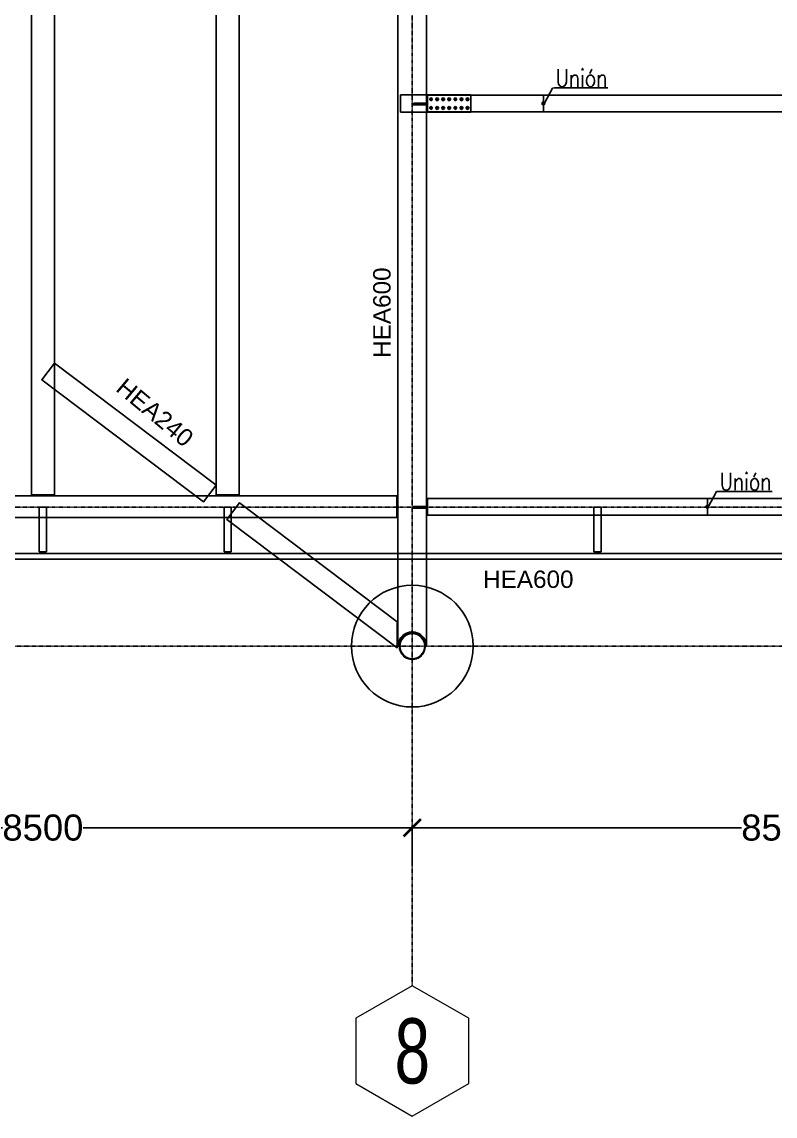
# Model space of a CAD drawing. Header units: millimetres. Extents: x -12345 to 95575, y -11225 to 31862.
# Drawn here: x 12509 to 21174, y -5407 to 7182 of the extents above; entities that cross this region are included whole.
import ezdxf
from ezdxf.enums import TextEntityAlignment as Align

# ---------------------------------------------------------------- set-up
doc = ezdxf.new("R2010")
doc.units = ezdxf.units.MM
doc.header["$LTSCALE"] = 0.95
doc.linetypes.add('DXK_LINE_DOT3', pattern=[5.9187, 2.979, -0.9799, 0.9799, -0.9799])
for name, color, linetype, lineweight in [('0-1', 250, 'Continuous', 5), ('E_COLUMNAS', 1, 'Continuous', 18), ('E_COLUMNAS-1', 1, 'Continuous', 25), ('E_TEXTO', 3, 'Continuous', 9), ('E_VIGAS-1', 31, 'Continuous', 25), ('E_VIGAS-2', 252, 'Continuous', 25), ('HCB_EJES', 1, 'DXK_LINE_DOT3', 9)]:
    doc.layers.add(name, color=color, linetype=linetype, lineweight=lineweight)
for name, color, linetype in [('COTAS', 8, 'Continuous'), ('HCB-EJES', 1, 'Continuous'), ('HCB-ROTULOS', 2, 'Continuous'), ('HCB_PLATINA', 4, 'Continuous'), ('HCB_VIGAS', 4, 'Continuous'), ('UNIÒN', 6, 'Continuous')]:
    doc.layers.add(name, color=color, linetype=linetype)
doc.styles.add('CNI_COTAS', font='romans.shx', dxfattribs={"width": 0.8})
doc.styles.add('VERDANA', font='arial.ttf')
doc.dimstyles.new('1.125', dxfattribs={"dimscale": 0, "dimtxt": 300, "dimasz": 200, "dimexe": 4, "dimexo": 4, "dimgap": 15, "dimtad": 0, "dimdec": 0, "dimzin": 4, "dimdsep": 46, "dimtxsty": 'VERDANA', "dimblk": 'ARCHTICK', "dimcen": -10, "dimclrd": 256, "dimclrt": 3, "dimadec": 0, "dimazin": 0, "dimtfac": 1, "dimtdec": 0, "dimtmove": 2, "dimatfit": 0, "dimldrblk": 'OBLIQUE', "dimfxl": 0.05, "dimtolj": 1, "dimtzin": 0, "dimarcsym": 0})
doc.dimstyles.new('UNIÒN', dxfattribs={"dimscale": 0, "dimtxt": 200, "dimasz": 60, "dimexe": 4, "dimexo": 4, "dimgap": 15, "dimtad": 1, "dimdec": 0, "dimzin": 4, "dimdsep": 46, "dimtxsty": 'CNI_COTAS', "dimcen": -0.09, "dimclrd": 6, "dimclrt": 3, "dimadec": 0, "dimazin": 0, "dimtfac": 1, "dimtdec": 0, "dimtmove": 2, "dimatfit": 0, "dimfxl": 0.05, "dimtolj": 1, "dimtzin": 0, "dimarcsym": 0})

# ---------------------------------------------------------------- blocks, each defined once
blk = doc.blocks.new('EST_SFM_VIGA-METALICA-SECCION-C - EST_SFM_VIGA-METALICA-UPN160-1509776-_14_00m_N_E_-NIVEL-4 DOC')
at = {"layer": 'E_VIGAS-1'}
for p, q in [((44.822, 0.047), (-44.831, 0.047)), ((-44.831, -0.018), (44.822, -0.018))]:
    blk.add_line(p, q, dxfattribs=at)
blk = doc.blocks.new('DCTIB_CNI_EST_MOD-1A-FAC_0001_rvt-1-_14_00m_N_E_-NIVEL-4 DOC')
at = {"layer": 'E_VIGAS-1'}
for p, q in [((-69.953, 142.261), (-69.871, 142.261)), ((-69.953, 141.749), (-69.953, 142.261)), ((-69.871, 141.749), (-69.871, 142.261)), ((-67.828, 142.261), (-67.746, 142.261)), ((-67.828, 141.749), (-67.828, 142.261)), ((-67.746, 141.749), (-67.746, 142.261)), ((-63.573, 142.261), (-63.491, 142.261)), ((-63.573, 141.749), (-63.573, 142.261)), ((-63.491, 141.749), (-63.491, 142.261)), ((-69.871, 141.749), (-69.953, 141.749)), ((-69.953, 141.748), (-69.953, 141.749)), ((-69.953, 141.749), (-69.871, 141.749)), ((-69.925, 141.748), (-69.953, 141.748)), ((-69.914, 141.743), (-69.914, 141.748)), ((-69.914, 141.729), (-69.914, 141.743)), ((-69.909, 141.748), (-69.909, 141.743)), ((-69.909, 141.743), (-69.909, 141.729)), ((-69.871, 141.748), (-69.899, 141.748)), ((-69.871, 141.749), (-69.871, 141.748)), ((-67.746, 141.749), (-67.828, 141.749)), ((-67.828, 141.748), (-67.828, 141.749)), ((-67.828, 141.749), (-67.746, 141.749)), ((-67.8, 141.748), (-67.828, 141.748)), ((-67.789, 141.743), (-67.789, 141.748)), ((-67.789, 141.729), (-67.789, 141.743)), ((-67.784, 141.748), (-67.784, 141.743)), ((-67.784, 141.743), (-67.784, 141.729)), ((-67.746, 141.748), (-67.774, 141.748)), ((-67.746, 141.749), (-67.746, 141.748)), ((-63.491, 141.749), (-63.573, 141.749)), ((-63.573, 141.748), (-63.573, 141.749)), ((-63.573, 141.749), (-63.491, 141.749)), ((-63.545, 141.748), (-63.573, 141.748)), ((-63.535, 141.743), (-63.535, 141.748)), ((-63.535, 141.729), (-63.535, 141.743)), ((-63.53, 141.748), (-63.53, 141.743)), ((-63.53, 141.743), (-63.53, 141.729)), ((-63.491, 141.748), (-63.519, 141.748)), ((-63.491, 141.749), (-63.491, 141.748))]:
    blk.add_line(p, q, dxfattribs=at)
for points, knots in [([(-69.925, 141.748), (-69.924, 141.748), (-69.923, 141.748), (-69.92, 141.748), (-69.918, 141.747), (-69.916, 141.747), (-69.915, 141.745), (-69.914, 141.744), (-69.914, 141.743)], [0, 0, 0, 0, 0.142857, 0.285714, 0.428571, 0.571429, 0.785714, 1, 1, 1, 1]), ([(-69.914, 141.743), (-69.914, 141.744), (-69.915, 141.745), (-69.916, 141.747), (-69.918, 141.747), (-69.919, 141.748), (-69.92, 141.748), (-69.922, 141.748), (-69.924, 141.748), (-69.925, 141.748)], [0, 0, 0, 0, 0.285714, 0.428571, 0.571429, 0.678571, 0.732143, 0.785714, 1, 1, 1, 1]), ([(-69.899, 141.748), (-69.9, 141.748), (-69.901, 141.748), (-69.904, 141.748), (-69.906, 141.747), (-69.908, 141.747), (-69.909, 141.745), (-69.909, 141.744), (-69.909, 141.743)], [0, 0, 0, 0, 0.142857, 0.285714, 0.428571, 0.571429, 0.785714, 1, 1, 1, 1]), ([(-69.909, 141.743), (-69.909, 141.744), (-69.909, 141.745), (-69.907, 141.747), (-69.906, 141.747), (-69.904, 141.748), (-69.903, 141.748), (-69.902, 141.748), (-69.9, 141.748), (-69.899, 141.748)], [0, 0, 0, 0, 0.285714, 0.428571, 0.571429, 0.678571, 0.732143, 0.785714, 1, 1, 1, 1]), ([(-67.8, 141.748), (-67.799, 141.748), (-67.798, 141.748), (-67.795, 141.748), (-67.793, 141.747), (-67.791, 141.747), (-67.79, 141.745), (-67.789, 141.744), (-67.789, 141.743)], [0, 0, 0, 0, 0.142857, 0.285714, 0.428571, 0.571429, 0.785714, 1, 1, 1, 1]), ([(-67.789, 141.743), (-67.789, 141.744), (-67.79, 141.745), (-67.791, 141.747), (-67.793, 141.747), (-67.794, 141.748), (-67.795, 141.748), (-67.797, 141.748), (-67.799, 141.748), (-67.8, 141.748)], [0, 0, 0, 0, 0.285714, 0.428571, 0.571429, 0.678571, 0.732143, 0.785714, 1, 1, 1, 1]), ([(-67.774, 141.748), (-67.775, 141.748), (-67.776, 141.748), (-67.779, 141.748), (-67.781, 141.747), (-67.783, 141.747), (-67.784, 141.745), (-67.784, 141.744), (-67.784, 141.743)], [0, 0, 0, 0, 0.142857, 0.285714, 0.428571, 0.571429, 0.785714, 1, 1, 1, 1]), ([(-67.784, 141.743), (-67.784, 141.744), (-67.784, 141.745), (-67.782, 141.747), (-67.781, 141.747), (-67.779, 141.748), (-67.778, 141.748), (-67.777, 141.748), (-67.775, 141.748), (-67.774, 141.748)], [0, 0, 0, 0, 0.285714, 0.428571, 0.571429, 0.678571, 0.732143, 0.785714, 1, 1, 1, 1]), ([(-63.545, 141.748), (-63.544, 141.748), (-63.543, 141.748), (-63.54, 141.748), (-63.538, 141.747), (-63.536, 141.747), (-63.535, 141.745), (-63.535, 141.744), (-63.535, 141.743)], [0, 0, 0, 0, 0.142857, 0.285714, 0.428571, 0.571429, 0.785714, 1, 1, 1, 1]), ([(-63.535, 141.743), (-63.535, 141.744), (-63.535, 141.745), (-63.537, 141.747), (-63.538, 141.747), (-63.54, 141.748), (-63.541, 141.748), (-63.542, 141.748), (-63.544, 141.748), (-63.545, 141.748)], [0, 0, 0, 0, 0.285714, 0.428571, 0.571429, 0.678571, 0.732143, 0.785714, 1, 1, 1, 1]), ([(-63.519, 141.748), (-63.52, 141.748), (-63.521, 141.748), (-63.524, 141.748), (-63.526, 141.747), (-63.528, 141.747), (-63.529, 141.745), (-63.53, 141.744), (-63.53, 141.743)], [0, 0, 0, 0, 0.142857, 0.285714, 0.428571, 0.571429, 0.785714, 1, 1, 1, 1]), ([(-63.53, 141.743), (-63.53, 141.744), (-63.529, 141.745), (-63.528, 141.747), (-63.526, 141.747), (-63.525, 141.748), (-63.524, 141.748), (-63.522, 141.748), (-63.52, 141.748), (-63.519, 141.748)], [0, 0, 0, 0, 0.285714, 0.428571, 0.571429, 0.678571, 0.732143, 0.785714, 1, 1, 1, 1])]:
    blk.add_open_spline(points, degree=3, knots=knots, dxfattribs=at)
blk.add_blockref('EST_SFM_VIGA-METALICA-SECCION-C - EST_SFM_VIGA-METALICA-UPN160-1509776-_14_00m_N_E_-NIVEL-4 DOC', (-41.042, 141.682), dxfattribs=at)
blk = doc.blocks.new('EST_SFM_VIGA-METALICA-SECCION-H - EST_SFM_VIGA-METALICA_ARMADA250x1130x25x13-2650125-_14_00m_N_E_-NIVEL-4 DOC')
at = {"layer": 'E_VIGAS-2'}
for p, q in [((-4.0723, -0.125), (-4.0723, 0.125)), ((-4.0723, 0.125), (4.0341, 0.125)), ((4.0341, 0.125), (4.0341, -0.125)), ((-4.0723, -0.125), (4.0341, -0.125))]:
    blk.add_line(p, q, dxfattribs=at)
blk = doc.blocks.new('Part-102891108-2994 - 1511')
at = {"color": 253, "linetype": 'Continuous'}
for p, q in [((30440, 16352), (29633, 16352)), ((29633, 16352), (29633, 16152)), ((30440, 16152), (30440, 16352)), ((29633, 16152), (30440, 16152))]:
    blk.add_line(p, q, dxfattribs=at)
blk = doc.blocks.new('Bolt-102891108-2995 - 1511')
at = {"color": 253, "linetype": 'Continuous'}
for p, q in [((29968, 16311), (29983, 16320)), ((29968, 16294), (29968, 16311)), ((29983, 16285), (29968, 16294)), ((29983, 16320), (29998, 16311)), ((29998, 16294), (29983, 16285)), ((29998, 16311), (29998, 16294)), ((30038, 16311), (30053, 16320)), ((30038, 16294), (30038, 16311)), ((30053, 16285), (30038, 16294)), ((30053, 16320), (30068, 16311)), ((30068, 16294), (30053, 16285)), ((30068, 16311), (30068, 16294)), ((30108, 16311), (30123, 16320)), ((30108, 16294), (30108, 16311)), ((30123, 16285), (30108, 16294)), ((30123, 16320), (30138, 16311)), ((30138, 16294), (30123, 16285)), ((30138, 16311), (30138, 16294)), ((30178, 16311), (30193, 16320)), ((30178, 16294), (30178, 16311)), ((30193, 16285), (30178, 16294)), ((30193, 16320), (30208, 16311)), ((30208, 16294), (30193, 16285)), ((30208, 16311), (30208, 16294)), ((30248, 16311), (30263, 16320)), ((30248, 16294), (30248, 16311)), ((30263, 16285), (30248, 16294)), ((30263, 16320), (30278, 16311)), ((30278, 16294), (30263, 16285)), ((30278, 16311), (30278, 16294)), ((30318, 16311), (30333, 16320)), ((30318, 16294), (30318, 16311)), ((30333, 16285), (30318, 16294)), ((30333, 16320), (30348, 16311)), ((30348, 16294), (30333, 16285)), ((30348, 16311), (30348, 16294)), ((30388, 16311), (30403, 16320)), ((30388, 16294), (30388, 16311)), ((30403, 16285), (30388, 16294)), ((30403, 16320), (30418, 16311)), ((30418, 16294), (30403, 16285)), ((30418, 16311), (30418, 16294)), ((29968, 16211), (29983, 16220)), ((29968, 16194), (29968, 16211)), ((29983, 16185), (29968, 16194)), ((29983, 16220), (29998, 16211)), ((29998, 16194), (29983, 16185)), ((29998, 16211), (29998, 16194)), ((30038, 16211), (30053, 16220)), ((30038, 16194), (30038, 16211)), ((30053, 16185), (30038, 16194)), ((30053, 16220), (30068, 16211)), ((30068, 16194), (30053, 16185)), ((30068, 16211), (30068, 16194)), ((30108, 16211), (30123, 16220)), ((30108, 16194), (30108, 16211)), ((30123, 16185), (30108, 16194)), ((30123, 16220), (30138, 16211)), ((30138, 16194), (30123, 16185)), ((30138, 16211), (30138, 16194)), ((30178, 16211), (30193, 16220)), ((30178, 16194), (30178, 16211)), ((30193, 16185), (30178, 16194)), ((30193, 16220), (30208, 16211)), ((30208, 16194), (30193, 16185)), ((30208, 16211), (30208, 16194)), ((30248, 16211), (30263, 16220)), ((30248, 16194), (30248, 16211)), ((30263, 16185), (30248, 16194)), ((30263, 16220), (30278, 16211)), ((30278, 16194), (30263, 16185)), ((30278, 16211), (30278, 16194)), ((30318, 16211), (30333, 16220)), ((30318, 16194), (30318, 16211)), ((30333, 16185), (30318, 16194)), ((30333, 16220), (30348, 16211)), ((30348, 16194), (30333, 16185)), ((30348, 16211), (30348, 16194)), ((30388, 16211), (30403, 16220)), ((30388, 16194), (30388, 16211)), ((30403, 16185), (30388, 16194)), ((30403, 16220), (30418, 16211)), ((30418, 16194), (30403, 16185)), ((30418, 16211), (30418, 16194))]:
    blk.add_line(p, q, dxfattribs=at)
for centre, radius, start, end in [((29983, 16302), 11, 17.9998, 197.9998), ((29983, 16302), 11, 197.9998, 17.9998), ((29983, 16302), 10, 89.9998, 269.9998), ((29983, 16302), 10, 269.9998, 89.9998), ((30053, 16302), 11, 17.9998, 197.9998), ((30053, 16302), 11, 197.9998, 17.9998), ((30053, 16302), 10, 89.9998, 269.9998), ((30053, 16302), 10, 269.9998, 89.9998), ((30123, 16302), 11, 17.9998, 197.9998), ((30123, 16302), 11, 197.9998, 17.9998), ((30123, 16302), 10, 89.9998, 269.9998), ((30123, 16302), 10, 269.9998, 89.9998), ((30193, 16302), 11, 17.9998, 197.9998), ((30193, 16302), 11, 197.9998, 17.9998), ((30193, 16302), 10, 89.9998, 269.9998), ((30193, 16302), 10, 269.9998, 89.9998), ((30263, 16302), 11, 17.9998, 197.9998), ((30263, 16302), 11, 197.9998, 17.9998), ((30263, 16302), 10, 89.9998, 269.9998), ((30263, 16302), 10, 269.9998, 89.9998), ((30333, 16302), 11, 17.9998, 197.9998), ((30333, 16302), 11, 197.9998, 17.9998), ((30333, 16302), 10, 89.9998, 269.9998), ((30333, 16302), 10, 269.9998, 89.9998), ((30403, 16302), 11, 17.9998, 197.9998), ((30403, 16302), 11, 197.9998, 17.9998), ((30403, 16302), 10, 89.9998, 269.9998), ((30403, 16302), 10, 269.9998, 89.9998), ((29983, 16202), 11, 17.9998, 197.9998), ((29983, 16202), 11, 197.9998, 17.9998), ((29983, 16202), 10, 89.9998, 269.9998), ((29983, 16202), 10, 269.9998, 89.9998), ((30053, 16202), 11, 17.9998, 197.9998), ((30053, 16202), 11, 197.9998, 17.9998), ((30053, 16202), 10, 89.9998, 269.9998), ((30053, 16202), 10, 269.9998, 89.9998), ((30123, 16202), 11, 17.9998, 197.9998), ((30123, 16202), 11, 197.9998, 17.9998), ((30123, 16202), 10, 89.9998, 269.9998), ((30123, 16202), 10, 269.9998, 89.9998), ((30193, 16202), 11, 17.9998, 197.9998), ((30193, 16202), 11, 197.9998, 17.9998), ((30193, 16202), 10, 89.9998, 269.9998), ((30193, 16202), 10, 269.9998, 89.9998), ((30263, 16202), 11, 17.9998, 197.9998), ((30263, 16202), 11, 197.9998, 17.9998), ((30263, 16202), 10, 89.9998, 269.9998), ((30263, 16202), 10, 269.9998, 89.9998), ((30333, 16202), 11, 17.9998, 197.9998), ((30333, 16202), 11, 197.9998, 17.9998), ((30333, 16202), 10, 89.9998, 269.9998), ((30333, 16202), 10, 269.9998, 89.9998), ((30403, 16202), 11, 17.9998, 197.9998), ((30403, 16202), 11, 197.9998, 17.9998), ((30403, 16202), 10, 89.9998, 269.9998), ((30403, 16202), 10, 269.9998, 89.9998)]:
    blk.add_arc(centre, radius, start, end, dxfattribs=at)
blk = doc.blocks.new('_ArchTick')
at = {"color": 0, "linetype": 'ByBlock', "const_width": 0.15}
blk.add_lwpolyline([(-0.5, -0.5), (0.5, 0.5)], dxfattribs=at)
blk = doc.blocks.new('*D191')
at = {"layer": 'COTAS', "color": 0, "lineweight": -2, "transparency": 16777216}
for p, q in [((8500, -2507), (8500, -2085)), ((17000, -2507), (17000, -2085))]:
    blk.add_line(p, q, dxfattribs=at)
at = {"layer": 'COTAS', "lineweight": -2, "transparency": 16777216}
for p, q in [((8500, -2089), (12287, -2089)), ((17000, -2089), (13213, -2089))]:
    blk.add_line(p, q, dxfattribs=at)
at = {"layer": 'Defpoints', "color": 0, "transparency": 16777216}
for p in [(8500, -2089), (8500, -2511), (17000, -2511)]:
    blk.add_point(p, dxfattribs=at)
at = {"layer": 'COTAS', "lineweight": -2, "transparency": 16777216, "xscale": 200, "yscale": 200, "zscale": 200, "rotation": 180}
blk.add_blockref('_ArchTick', (8500, -2089), dxfattribs=at)
at = {"layer": 'COTAS', "lineweight": -2, "transparency": 16777216, "xscale": 200, "yscale": 200, "zscale": 200}
blk.add_blockref('_ArchTick', (17000, -2089), dxfattribs=at)
at = {"layer": 'COTAS', "color": 3, "transparency": 16777216, "insert": (12750, -2089), "char_height": 300, "attachment_point": 5, "style": 'VERDANA'}
blk.add_mtext('\\A1;8500', dxfattribs=at)
blk = doc.blocks.new('_Oblique')
at = {"color": 0, "linetype": 'ByBlock', "lineweight": -2}
blk.add_line((-0.5, -0.5), (0.5, 0.5), dxfattribs=at)
blk = doc.blocks.new('*D192')
at = {"layer": 'COTAS', "color": 0, "lineweight": -2, "transparency": 16777216}
for p, q in [((17000, -2507), (17000, -2085)), ((25500, -2507), (25500, -2085))]:
    blk.add_line(p, q, dxfattribs=at)
at = {"layer": 'COTAS', "lineweight": -2, "transparency": 16777216}
for p, q in [((17000, -2089), (20787, -2089)), ((25500, -2089), (21713, -2089))]:
    blk.add_line(p, q, dxfattribs=at)
at = {"layer": 'Defpoints', "color": 0, "transparency": 16777216}
for p in [(17000, -2089), (17000, -2511), (25500, -2511)]:
    blk.add_point(p, dxfattribs=at)
at = {"layer": 'COTAS', "lineweight": -2, "transparency": 16777216, "xscale": 200, "yscale": 200, "zscale": 200, "rotation": 180}
blk.add_blockref('_ArchTick', (17000, -2089), dxfattribs=at)
at = {"layer": 'COTAS', "lineweight": -2, "transparency": 16777216, "xscale": 200, "yscale": 200, "zscale": 200}
blk.add_blockref('_ArchTick', (25500, -2089), dxfattribs=at)
at = {"layer": 'COTAS', "color": 3, "transparency": 16777216, "insert": (21250, -2089), "char_height": 300, "attachment_point": 5, "style": 'VERDANA'}
blk.add_mtext('\\A1;8500', dxfattribs=at)

msp = doc.modelspace()

# ---------------------------------------------------------------- linework, layer by layer
at = {"layer": 'E_COLUMNAS', "linetype": 'Continuous'}
for points in [[(17149.6, 29.8, 1), (16850.4, -29.8, 1)], [(17139.8, -27.8, 1), (16860.2, 27.8, 1)]]:
    msp.add_lwpolyline(points, format="xyb", close=True, dxfattribs=at)
at = {"layer": 'E_COLUMNAS-1'}
msp.add_lwpolyline([(17700, 0, 1), (16300, 0, 1)], format="xyb", close=True, dxfattribs=at)
at = {"layer": 'HCB-EJES', "linetype": 'DXK_LINE_DOT3'}
for p, q in [((17000, -3906.8), (17000, 29407)), ((-6888.4, 1600), (90118.8, 1600)), ((-10844.5, 0), (94075, 0))]:
    msp.add_line(p, q, dxfattribs=at)
at = {"layer": 'HCB_EJES', "color": 40, "linetype": 'ByBlock', "true_color": 0xf8d731}
msp.add_lwpolyline([(16350.5, -5031.8), (17000, -5406.8), (17649.5, -5031.8), (17649.5, -4281.8), (17000, -3906.8), (16350.5, -4281.8)], close=True, dxfattribs=at)
at = {"layer": 'HCB_PLATINA'}
for points in [[(17006.5, 1598.7), (17006.5, 1588.7), (17175, 1588.7), (17175, 1598.7), (17006.5, 1598.7)], [(17014.7, 1598.7), (17175, 1598.7), (17175, 1608.1), (17014.7, 1608.1), (17014.7, 1598.7)]]:
    msp.add_lwpolyline(points, dxfattribs=at)
at = {"layer": 'HCB_VIGAS'}
for points in [[(12618, 23759.1), (12882, 23759.1), (12882, 1741), (12618, 1741)], [(27535.2, 6148), (17498.3, 6148), (17175, 6148), (17175, 6338), (17490, 6338), (27535.2, 6338)], [(17164.4, 6229.4), (17164.4, 6239.4), (17006.5, 6239.4), (17006.5, 6229.4)], [(17175, 6239.4), (17175, 6246.5), (17016.5, 6246.5), (17016.5, 6239.4)], [(16826.4, 281.3), (15012.5, 1649.9), (14867.9, 1458.3), (16826.4, -19.1)], [(25286.8, 1508.4), (17175, 1508.4), (17175, 1698.4), (25286.8, 1698.4)]]:
    msp.add_lwpolyline(points, close=True, dxfattribs=at)
for points in [[(15007, 23520.9), (15007, 1741), (14743, 1741), (14743, 23759.1), (15007, 23759.1), (15007, 23521.3)], [(14743, 1853.2), (14723, 1868.3), (12882, 3257.3), (12737.5, 3065.7), (14598.5, 1661.6), (14743, 1853.2)]]:
    msp.add_lwpolyline(points, dxfattribs=at)
msp.add_lwpolyline([(17162.4, 0, 0.6045432), (16905, 134.4, 0.2230954), (16834.3, 5.9), (16835, 1400.1), (16835, 7765.6), (17165, 7765.6), (17162.3, 2.3)], format="xyb", dxfattribs=at)
at = {"layer": 'UNIÒN'}
for points in [[(18507.6, 6149), (18507.6, 6338)], [(20395.1, 1508.4), (20395.1, 1698.4)]]:
    msp.add_lwpolyline(points, dxfattribs=at)
at = {"layer": 'UNIÒN', "color": 2, "const_width": 25}
for points in [[(18507.6, 6231.5, 1), (18507.6, 6256.5, 1)], [(20395.1, 1590.9, 1), (20395.1, 1615.9, 1)]]:
    msp.add_lwpolyline(points, format="xyb", close=True, dxfattribs=at)

# ---------------------------------------------------------------- block references
for name in ['Part-102891108-2994 - 1511', 'Bolt-102891108-2995 - 1511']:
    msp.add_blockref(name, (-12768.3, -10009.9))
at = {"layer": '0-1', "xscale": 1000.000000001395, "yscale": 1000.000000001395, "zscale": 1000.000000001395}
msp.add_blockref('DCTIB_CNI_EST_MOD-1A-FAC_0001_rvt-1-_14_00m_N_E_-NIVEL-4 DOC', (82662.1, -140662.4), dxfattribs=at)
at = {"layer": 'E_VIGAS-2', "xscale": 1000.000000001395, "yscale": 1000.000000001395, "zscale": 1000.000000001395, "rotation": 180}
msp.add_blockref('EST_SFM_VIGA-METALICA-SECCION-H - EST_SFM_VIGA-METALICA_ARMADA250x1130x25x13-2650125-_14_00m_N_E_-NIVEL-4 DOC', (12750, 1603.3), dxfattribs=at)

# ---------------------------------------------------------------- texts
at = {"layer": 'E_TEXTO', "style": 'VERDANA'}
for s, rotation, p in [('HEA600', 90, (16749.9, 3836.9)), ('HEA240', 320.12364, (13975.9, 2611.5))]:
    msp.add_text(s, height=200, rotation=rotation, dxfattribs=at).set_placement(p, align=Align.CENTER)
msp.add_text('HEA600', height=200, dxfattribs=at).set_placement((18334.4, 669.8), align=Align.CENTER)
at = {"layer": 'HCB-ROTULOS', "color": 4, "style": 'VERDANA', "width": 0.7}
msp.add_text('8', height=750, dxfattribs=at).set_placement((17000, -4656.8), align=Align.MIDDLE_CENTER)
at = {"layer": 'UNIÒN', "color": 3, "char_height": 200, "attachment_point": 7, "style": 'CNI_COTAS'}
for insert in [(18649.1, 6436.7), (20536.5, 1793.9)]:
    msp.add_mtext('Unión', dxfattribs=dict(at, insert=insert))

# ---------------------------------------------------------------- dimensions: what is measured, and where the dimension line sits
at = {"layer": 'COTAS'}
for base, p1, p2, picture, middle in [((8500, -2089.1), (17000, -2511.2), (8500, -2511.2), '*D191', (12750, -2089.1)), ((17000, -2089.1), (25500, -2511.2), (17000, -2511.2), '*D192', (21250, -2089.1))]:
    dim = msp.add_linear_dim(base=base, p1=p1, p2=p2, dimstyle='1.125', override={"dimscale": 1}, dxfattribs=at)
    dim.commit()
    dim.dimension.update_dxf_attribs({"geometry": picture, "text_midpoint": middle})

# ---------------------------------------------------------------- leaders
at = {"layer": 'UNIÒN', "annotation_type": 0, "has_hookline": 1, "hookline_direction": 0, "text_width": 601.9}
for points in [[(18519.3, 6248.6), (18612.6, 6419.5), (18634.1, 6421.7)], [(20406.7, 1607.9), (20500, 1778.9), (20521.5, 1778.9)]]:
    msp.add_leader(points, dimstyle='UNIÒN', override={"dimscale": 1}, dxfattribs=at)

doc.saveas('drawing.dxf')
